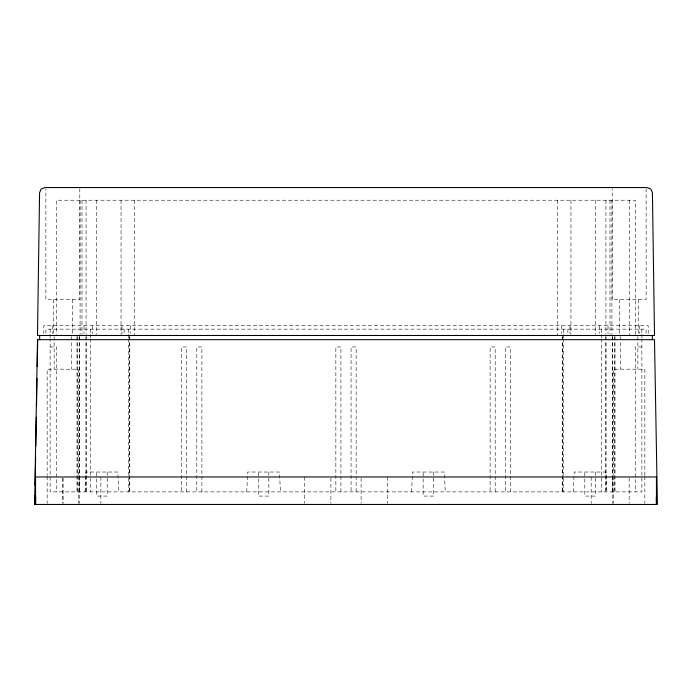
<?xml version="1.0" encoding="UTF-8"?>
<svg xmlns="http://www.w3.org/2000/svg" width="692" height="692" viewBox="0 0 692 692"><rect width="100%" height="100%" fill="white"/><g stroke="black" fill="none" stroke-linecap="round" stroke-linejoin="round"><path stroke-width="0.52" stroke-dasharray="3.46 2.59" d="M85.073 491.891L86.042 472.031L117.813 472.031L118.782 491.891M246.733 491.891L247.701 472.031L279.473 472.031L280.442 491.891M411.558 491.891L412.527 472.031L444.299 472.031L445.267 491.891M573.218 491.891L574.187 472.031L605.958 472.031L606.927 491.891M50.118 346.969L56.692 346.969L56.692 491.891M641.882 346.969L635.308 346.969L635.308 491.891M648.188 333.527L648.188 325.707L43.812 325.707L43.812 333.527M646.129 188.631L646.129 299.515L612.204 299.515L612.204 188.631M646.068 333.371L646.068 329.15L45.931 329.15L45.931 333.371M644.84 475.465L644.84 369.191L613.493 369.191L613.493 475.465M644.84 476.537L644.84 503.378M641.882 329.15L641.882 333.457M641.882 334.539L641.882 337.765M641.882 338.846L641.882 491.891L50.118 491.891L50.118 338.846M639.737 325.707L639.737 333.527M638.673 299.515L638.673 333.362M637.86 336.537L637.86 369.191M635.507 334.409L635.507 200.222L56.493 200.222L56.493 334.409M629.322 200.222L629.322 335.482M629.166 478.025L629.166 503.395M620.473 336.537L620.473 369.191M619.66 299.515L619.66 333.362M614.972 336.554L614.972 491.891M614.79 336.554L614.79 491.891M613.493 476.537L613.493 503.378M612.679 336.554L612.679 491.891M612.498 336.554L612.498 491.891M612.221 476.97L612.221 503.395M611.918 200.222L611.918 334.409M609.989 200.222L609.989 334.409M608.034 325.707L608.034 333.527M605.941 200.222L605.941 334.409M606.01 336.554L606.01 491.891M605.829 336.554L605.829 491.891M601.703 329.15L601.703 333.457M601.703 334.539L601.703 337.765M601.703 338.846L601.703 491.891M599.583 325.707L599.583 333.527M595.354 200.222L595.354 334.409M595.336 472.031L595.336 496.077L584.809 496.077L584.809 472.031M591.176 476.97L591.176 503.395M570.952 200.222L570.952 334.409M570 325.707L570 333.527M567.881 329.15L567.881 333.371M563.703 329.15L563.703 333.457M563.703 334.539L563.703 337.765M563.703 338.846L563.703 491.891M562.397 336.554L562.397 491.891M562.215 336.554L562.215 491.891M561.541 325.707L561.541 333.527M557.319 200.222L557.319 335.482M510.402 491.891L510.411 346.969L505.333 346.969L505.333 491.891M495.195 491.891L495.195 346.969L490.118 346.969L490.118 491.891M433.676 472.031L433.676 496.077L423.158 496.077L423.158 472.031M387.416 476.97L387.416 503.395M361.103 478.025L361.103 503.395M356.146 491.891L356.146 346.969L351.069 346.969L351.069 491.891M340.931 491.891L340.931 346.969L335.854 346.969L335.854 491.891M330.897 478.025L330.897 503.395M304.584 476.97L304.584 503.395M268.842 472.031L268.842 496.077L258.324 496.077L258.324 472.031M201.882 491.891L201.882 346.969L196.805 346.969L196.805 491.891M186.667 491.891L186.667 346.969L181.589 346.969L181.598 491.891M134.68 200.222L134.68 335.482M130.459 325.707L130.459 333.527M129.785 336.554L129.785 491.891M129.603 336.554L129.603 491.891M128.297 329.15L128.297 333.457M128.297 334.539L128.297 337.765M128.297 338.846L128.297 491.891M124.119 329.15L124.119 333.371M122 325.707L122 333.527M121.048 200.222L121.048 334.409M107.191 472.031L107.191 496.077L96.664 496.077L96.664 472.031M100.868 476.97L100.868 503.395M96.646 200.222L96.646 334.409M92.417 325.707L92.417 333.527M90.297 329.15L90.297 333.457M90.297 334.539L90.297 337.765M90.297 338.846L90.297 491.891M86.171 336.554L86.171 491.891M86.059 200.222L86.059 334.409M85.99 336.554L85.99 491.891M83.966 325.707L83.966 333.527M82.011 200.222L82.011 334.409M80.082 200.222L80.082 334.409M79.796 188.631L79.796 299.515L45.871 299.515L45.871 188.631M79.736 476.97L79.736 503.395M79.502 336.554L79.502 491.891M79.32 336.554L79.32 491.891M78.507 475.465L78.507 369.191L47.16 369.191L47.16 475.465M78.507 476.537L78.507 503.378M77.21 336.554L77.21 491.891M77.028 336.554L77.028 491.891M72.34 299.515L72.34 333.362M71.527 336.537L71.527 369.191M63.033 478.025L63.033 503.395M62.834 478.025L62.834 503.395M54.14 336.537L54.14 369.191M53.327 299.515L53.327 333.362M52.263 325.707L52.263 333.527M50.118 329.15L50.118 333.457M50.118 334.539L50.118 337.765M47.16 476.537L47.16 503.378"/><path stroke-width="1.04" d="M34.799 504.451L34.955 495.835M35.136 485.066L35.629 457.057M35.82 446.288L36.33 417.207M36.52 406.438L37.013 378.438M37.221 366.596L37.697 339.668M35.69 497.046L35.56 504.451L35.56 476.97L656.44 476.97L656.44 504.451L656.31 497.046M44.963 187.549L41.131 189.063L39.574 192.705L37.498 335.482L654.502 335.482L652.426 192.705L650.869 189.063L647.037 187.549M45.871 187.549L646.129 187.549M652.357 335.482L652.357 339.668M39.643 335.482L39.643 339.668M37.498 339.668L34.6 504.451L657.4 504.451L654.502 339.668L37.498 339.668"/></g></svg>
